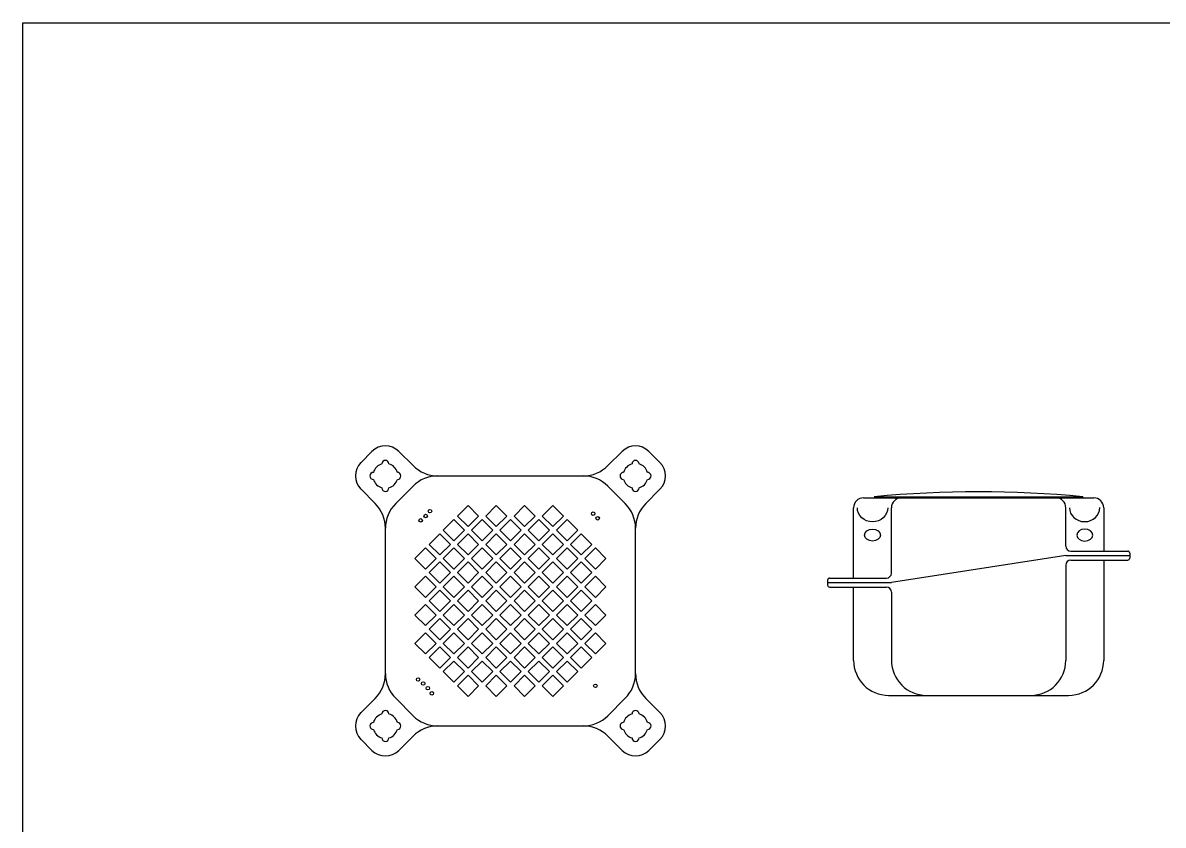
# Model space of a CAD drawing. Header units: millimetres. Extents: x -1461755 to -1310892, y 1449272 to 1531173.
# Drawn here: x -1326448 to -1324168, y 1509430 to 1511034 of the extents above; entities that cross this region are included whole.
import ezdxf

# ---------------------------------------------------------------- set-up
doc = ezdxf.new("R2010")
doc.units = ezdxf.units.MM
doc.header["$LTSCALE"] = 10
doc.layers.get('0').update_dxf_attribs({"linetype": 'CONTINUOUS'})

msp = doc.modelspace()

# ---------------------------------------------------------------- linework, layer by layer
for p, q in [((-1325772, 1510155.5, 0), (-1325750.1, 1510177.4, 0)), ((-1325696.4, 1510177.4, 0), (-1325668, 1510149.1, 0)), ((-1325250, 1510177.4, 0), (-1325278.4, 1510149.1, 0)), ((-1325196.3, 1510177.4, 0), (-1325174.4, 1510155.5, 0)), ((-1325618.5, 1510128.6, 0), (-1325327.9, 1510128.6, 0)), ((-1325772, 1510101.8, 0), (-1325743.7, 1510073.4, 0)), ((-1325702.7, 1510073.3, 0), (-1325668, 1510108.1, 0)), ((-1325243.7, 1510073.3, 0), (-1325278.4, 1510108.1, 0)), ((-1325174.4, 1510101.8, 0), (-1325202.7, 1510073.4, 0)), ((-1324767.2, 1510084.7), (-1324307.2, 1510084.7)), ((-1324745.7, 1510086.7), (-1324745.7, 1510084.7)), ((-1324745.7, 1510086.7), (-1324329, 1510086.7)), ((-1324329, 1510086.7), (-1324329, 1510084.7)), ((-1324787.2, 1509924.2), (-1324787.2, 1510064.7)), ((-1324711.5, 1509934.2), (-1324711.5, 1510064.7)), ((-1324362.9, 1509988.2), (-1324362.9, 1510064.7)), ((-1324287.2, 1510064.7), (-1324287.2, 1509978.2)), ((-1325723.2, 1509733.3, 0), (-1325723.2, 1510024, 0)), ((-1325223.2, 1509733.3, 0), (-1325223.2, 1510024, 0)), ((-1324362.9, 1509969.2), (-1324711.5, 1509915.2)), ((-1324362.9, 1509969.2), (-1324235.1, 1509969.2)), ((-1324352.9, 1509978.2), (-1324239.1, 1509978.2)), ((-1324352.9, 1509960.2), (-1324239.1, 1509960.2)), ((-1324287.2, 1509960.2), (-1324287.2, 1509759.7)), ((-1324362.9, 1509950.2), (-1324362.9, 1509759.7)), ((-1324839.2, 1509915.2), (-1324711.5, 1509915.2)), ((-1324835.2, 1509924.2), (-1324721.5, 1509924.2)), ((-1324835.2, 1509906.2), (-1324721.5, 1509906.2)), ((-1324787.2, 1509759.7), (-1324787.2, 1509906.2)), ((-1324711.5, 1509896.2), (-1324711.5, 1509759.7)), ((-1324717.2, 1509689.7), (-1324357.2, 1509689.7)), ((-1325772, 1509655.4, 0), (-1325743.7, 1509683.7, 0)), ((-1325668, 1509649.1, 0), (-1325702.7, 1509683.8, 0)), ((-1325278.4, 1509649.1, 0), (-1325243.7, 1509683.8, 0)), ((-1325174.4, 1509655.4, 0), (-1325202.7, 1509683.7, 0)), ((-1325618.5, 1509628.6, 0), (-1325327.9, 1509628.6, 0)), ((-1325750.1, 1509579.8, 0), (-1325772, 1509601.7, 0)), ((-1325696.4, 1509579.8, 0), (-1325668, 1509608.1, 0)), ((-1325250, 1509579.8, 0), (-1325278.4, 1509608.1, 0)), ((-1325174.4, 1509601.7, 0), (-1325196.3, 1509579.8, 0))]:
    msp.add_line(p, q)
at = {"ltscale": 0.5}
for p, q in [((-1324235.1, 1509974.2), (-1324235.1, 1509964.2)), ((-1324839.2, 1509920.2), (-1324839.2, 1509910.2))]:
    msp.add_line(p, q, dxfattribs=at)
msp.add_lwpolyline([(-1326448.2, 1511034.5), (-1321888.2, 1511034.5), (-1321888.2, 1504764.3), (-1326448.2, 1504764.3)], close=True)
at = {"elevation": 0}
for points in [[(-1325558, 1510027.1), (-1325536.8, 1510048.3), (-1325558, 1510069.5), (-1325579.3, 1510048.3)], [(-1325501.5, 1510027.1), (-1325480.3, 1510048.3), (-1325501.5, 1510069.5), (-1325522.7, 1510048.3)], [(-1325444.9, 1510027.1), (-1325423.7, 1510048.3), (-1325444.9, 1510069.5), (-1325466.1, 1510048.3)], [(-1325388.3, 1510027.1), (-1325367.1, 1510048.3), (-1325388.3, 1510069.5), (-1325409.6, 1510048.3)], [(-1325586.3, 1509998.8), (-1325565.1, 1510020), (-1325586.3, 1510041.2), (-1325607.5, 1510020)], [(-1325529.8, 1509998.8), (-1325508.5, 1510020), (-1325529.8, 1510041.2), (-1325551, 1510020)], [(-1325473.2, 1509998.8), (-1325452, 1510020), (-1325473.2, 1510041.2), (-1325494.4, 1510020)], [(-1325416.6, 1509998.8), (-1325395.4, 1510020), (-1325416.6, 1510041.2), (-1325437.8, 1510020)], [(-1325360.1, 1509998.8), (-1325338.8, 1510020), (-1325360.1, 1510041.2), (-1325381.3, 1510020)], [(-1325614.6, 1509970.5), (-1325593.4, 1509991.7), (-1325614.6, 1510012.9), (-1325635.8, 1509991.7)], [(-1325558, 1509970.5), (-1325536.8, 1509991.7), (-1325558, 1510012.9), (-1325579.3, 1509991.7)], [(-1325501.5, 1509970.5), (-1325480.3, 1509991.7), (-1325501.5, 1510012.9), (-1325522.7, 1509991.7)], [(-1325444.9, 1509970.5), (-1325423.7, 1509991.7), (-1325444.9, 1510012.9), (-1325466.1, 1509991.7)], [(-1325388.3, 1509970.5), (-1325367.1, 1509991.7), (-1325388.3, 1510012.9), (-1325409.6, 1509991.7)], [(-1325331.8, 1509970.5), (-1325310.6, 1509991.7), (-1325331.8, 1510012.9), (-1325353, 1509991.7)], [(-1325642.9, 1509942.2), (-1325621.7, 1509963.4), (-1325642.9, 1509984.6), (-1325664.1, 1509963.4)], [(-1325586.3, 1509942.2), (-1325565.1, 1509963.4), (-1325586.3, 1509984.6), (-1325607.5, 1509963.4)], [(-1325529.8, 1509942.2), (-1325508.5, 1509963.4), (-1325529.8, 1509984.6), (-1325551, 1509963.4)], [(-1325473.2, 1509942.2), (-1325452, 1509963.4), (-1325473.2, 1509984.6), (-1325494.4, 1509963.4)], [(-1325416.6, 1509942.2), (-1325395.4, 1509963.4), (-1325416.6, 1509984.6), (-1325437.8, 1509963.4)], [(-1325360.1, 1509942.2), (-1325338.8, 1509963.4), (-1325360.1, 1509984.6), (-1325381.3, 1509963.4)], [(-1325303.5, 1509942.2), (-1325282.3, 1509963.4), (-1325303.5, 1509984.6), (-1325324.7, 1509963.4)], [(-1325614.6, 1509913.9), (-1325593.4, 1509935.2), (-1325614.6, 1509956.4), (-1325635.8, 1509935.2)], [(-1325558, 1509913.9), (-1325536.8, 1509935.2), (-1325558, 1509956.4), (-1325579.3, 1509935.2)], [(-1325501.5, 1509913.9), (-1325480.3, 1509935.2), (-1325501.5, 1509956.4), (-1325522.7, 1509935.2)], [(-1325444.9, 1509913.9), (-1325423.7, 1509935.2), (-1325444.9, 1509956.4), (-1325466.1, 1509935.2)], [(-1325388.3, 1509913.9), (-1325367.1, 1509935.2), (-1325388.3, 1509956.4), (-1325409.6, 1509935.2)], [(-1325331.8, 1509913.9), (-1325310.6, 1509935.2), (-1325331.8, 1509956.4), (-1325353, 1509935.2)], [(-1325642.9, 1509885.7), (-1325621.7, 1509906.9), (-1325642.9, 1509928.1), (-1325664.1, 1509906.9)], [(-1325586.3, 1509885.7), (-1325565.1, 1509906.9), (-1325586.3, 1509928.1), (-1325607.5, 1509906.9)], [(-1325529.8, 1509885.7), (-1325508.5, 1509906.9), (-1325529.8, 1509928.1), (-1325551, 1509906.9)], [(-1325473.2, 1509885.7), (-1325452, 1509906.9), (-1325473.2, 1509928.1), (-1325494.4, 1509906.9)], [(-1325416.6, 1509885.7), (-1325395.4, 1509906.9), (-1325416.6, 1509928.1), (-1325437.8, 1509906.9)], [(-1325360.1, 1509885.7), (-1325338.8, 1509906.9), (-1325360.1, 1509928.1), (-1325381.3, 1509906.9)], [(-1325303.5, 1509885.7), (-1325282.3, 1509906.9), (-1325303.5, 1509928.1), (-1325324.7, 1509906.9)], [(-1325614.6, 1509857.4), (-1325593.4, 1509878.6), (-1325614.6, 1509899.8), (-1325635.8, 1509878.6)], [(-1325558, 1509857.4), (-1325536.8, 1509878.6), (-1325558, 1509899.8), (-1325579.3, 1509878.6)], [(-1325501.5, 1509857.4), (-1325480.3, 1509878.6), (-1325501.5, 1509899.8), (-1325522.7, 1509878.6)], [(-1325444.9, 1509857.4), (-1325423.7, 1509878.6), (-1325444.9, 1509899.8), (-1325466.1, 1509878.6)], [(-1325388.3, 1509857.4), (-1325367.1, 1509878.6), (-1325388.3, 1509899.8), (-1325409.6, 1509878.6)], [(-1325331.8, 1509857.4), (-1325310.6, 1509878.6), (-1325331.8, 1509899.8), (-1325353, 1509878.6)], [(-1325642.9, 1509829.1), (-1325621.7, 1509850.3), (-1325642.9, 1509871.5), (-1325664.1, 1509850.3)], [(-1325586.3, 1509829.1), (-1325565.1, 1509850.3), (-1325586.3, 1509871.5), (-1325607.5, 1509850.3)], [(-1325529.8, 1509829.1), (-1325508.5, 1509850.3), (-1325529.8, 1509871.5), (-1325551, 1509850.3)], [(-1325473.2, 1509829.1), (-1325452, 1509850.3), (-1325473.2, 1509871.5), (-1325494.4, 1509850.3)], [(-1325416.6, 1509829.1), (-1325395.4, 1509850.3), (-1325416.6, 1509871.5), (-1325437.8, 1509850.3)], [(-1325360.1, 1509829.1), (-1325338.8, 1509850.3), (-1325360.1, 1509871.5), (-1325381.3, 1509850.3)], [(-1325303.5, 1509829.1), (-1325282.3, 1509850.3), (-1325303.5, 1509871.5), (-1325324.7, 1509850.3)], [(-1325614.6, 1509800.8), (-1325593.4, 1509822), (-1325614.6, 1509843.2), (-1325635.8, 1509822)], [(-1325558, 1509800.8), (-1325536.8, 1509822), (-1325558, 1509843.2), (-1325579.3, 1509822)], [(-1325501.5, 1509800.8), (-1325480.3, 1509822), (-1325501.5, 1509843.2), (-1325522.7, 1509822)], [(-1325444.9, 1509800.8), (-1325423.7, 1509822), (-1325444.9, 1509843.2), (-1325466.1, 1509822)], [(-1325388.3, 1509800.8), (-1325367.1, 1509822), (-1325388.3, 1509843.2), (-1325409.6, 1509822)], [(-1325331.8, 1509800.8), (-1325310.6, 1509822), (-1325331.8, 1509843.2), (-1325353, 1509822)], [(-1325642.9, 1509772.5), (-1325621.7, 1509793.7), (-1325642.9, 1509814.9), (-1325664.1, 1509793.7)], [(-1325586.3, 1509772.5), (-1325565.1, 1509793.7), (-1325586.3, 1509814.9), (-1325607.5, 1509793.7)], [(-1325529.8, 1509772.5), (-1325508.5, 1509793.7), (-1325529.8, 1509814.9), (-1325551, 1509793.7)], [(-1325473.2, 1509772.5), (-1325452, 1509793.7), (-1325473.2, 1509814.9), (-1325494.4, 1509793.7)], [(-1325416.6, 1509772.5), (-1325395.4, 1509793.7), (-1325416.6, 1509814.9), (-1325437.8, 1509793.7)], [(-1325360.1, 1509772.5), (-1325338.8, 1509793.7), (-1325360.1, 1509814.9), (-1325381.3, 1509793.7)], [(-1325303.5, 1509772.5), (-1325282.3, 1509793.7), (-1325303.5, 1509814.9), (-1325324.7, 1509793.7)], [(-1325614.6, 1509744.2), (-1325593.4, 1509765.4), (-1325614.6, 1509786.7), (-1325635.8, 1509765.4)], [(-1325558, 1509744.2), (-1325536.8, 1509765.4), (-1325558, 1509786.7), (-1325579.3, 1509765.4)], [(-1325501.5, 1509744.2), (-1325480.3, 1509765.4), (-1325501.5, 1509786.7), (-1325522.7, 1509765.4)], [(-1325444.9, 1509744.2), (-1325423.7, 1509765.4), (-1325444.9, 1509786.7), (-1325466.1, 1509765.4)], [(-1325388.3, 1509744.2), (-1325367.1, 1509765.4), (-1325388.3, 1509786.7), (-1325409.6, 1509765.4)], [(-1325331.8, 1509744.2), (-1325310.6, 1509765.4), (-1325331.8, 1509786.7), (-1325353, 1509765.4)], [(-1325586.3, 1509715.9), (-1325565.1, 1509737.2), (-1325586.3, 1509758.4), (-1325607.5, 1509737.2)], [(-1325529.8, 1509715.9), (-1325508.5, 1509737.2), (-1325529.8, 1509758.4), (-1325551, 1509737.2)], [(-1325473.2, 1509715.9), (-1325452, 1509737.2), (-1325473.2, 1509758.4), (-1325494.4, 1509737.2)], [(-1325416.6, 1509715.9), (-1325395.4, 1509737.2), (-1325416.6, 1509758.4), (-1325437.8, 1509737.2)], [(-1325360.1, 1509715.9), (-1325338.8, 1509737.2), (-1325360.1, 1509758.4), (-1325381.3, 1509737.2)], [(-1325558, 1509687.7), (-1325536.8, 1509708.9), (-1325558, 1509730.1), (-1325579.3, 1509708.9)], [(-1325501.5, 1509687.7), (-1325480.3, 1509708.9), (-1325501.5, 1509730.1), (-1325522.7, 1509708.9)], [(-1325444.9, 1509687.7), (-1325423.7, 1509708.9), (-1325444.9, 1509730.1), (-1325466.1, 1509708.9)], [(-1325388.3, 1509687.7), (-1325367.1, 1509708.9), (-1325388.3, 1509730.1), (-1325409.6, 1509708.9)]]:
    msp.add_lwpolyline(points, close=True, dxfattribs=at)
for centre in [(-1325642.9, 1510048.3, 0), (-1325634.2, 1510058, 0), (-1325308, 1510053, 0), (-1325652.6, 1510039.6, 0), (-1325298.8, 1510043.8, 0), (-1325657.9, 1509721.5, 0), (-1325647.6, 1509713.3, 0), (-1325638.4, 1509704.1, 0), (-1325303.5, 1509708.9, 0), (-1325630.3, 1509693.9, 0)]:
    msp.add_circle(centre, 3.5)
for centre, radius, start, end in [((-1325723.2, 1510150.5, 0), 38, 45, 135), ((-1325223.2, 1510150.5, 0), 38, 45, 135), ((-1325745.2, 1510128.6, 0), 38, 135, 225), ((-1325723.2, 1510128.6, 0), 25, 106.2602, 163.7398), ((-1325723.2, 1510152.6, 0), 7, 0, 180), ((-1325723.2, 1510128.6, 0), 25, 16.2602, 73.7398), ((-1325618.5, 1510198.6, 0), 70, 225, 270), ((-1325327.8, 1510198.6, 0), 70, 270, 315), ((-1325223.2, 1510128.6, 0), 25, 106.2602, 163.7398), ((-1325223.2, 1510152.6, 0), 7, 0, 180), ((-1325223.2, 1510128.6, 0), 25, 16.2602, 73.7398), ((-1325201.2, 1510128.6, 0), 38, 315, 45), ((-1325747.2, 1510128.6, 0), 7, 90, 270), ((-1325723.2, 1510128.6, 0), 25, 196.2602, 253.7398), ((-1325723.2, 1510128.6, 0), 25, 286.2602, 343.7398), ((-1325699.2, 1510128.6, 0), 7, 270, 90), ((-1325618.5, 1510058.6, 0), 70, 90, 135), ((-1325327.9, 1510058.6, 0), 70, 45, 90), ((-1325247.2, 1510128.6, 0), 7, 90, 270), ((-1325223.2, 1510128.6, 0), 25, 196.2602, 253.7398), ((-1325223.2, 1510128.6, 0), 25, 286.2602, 343.7398), ((-1325199.2, 1510128.6, 0), 7, 270, 90), ((-1325723.2, 1510104.6, 0), 7, 180, 0), ((-1325223.2, 1510104.6, 0), 7, 180, 0), ((-1324537.4, 1507921.2), 2175.5, 84.5043, 95.4957), ((-1325793.2, 1510023.9, 0), 70, 0, 45), ((-1325653.2, 1510023.9, 0), 70, 135, 180), ((-1325293.2, 1510023.9, 0), 70, 0, 45), ((-1325153.2, 1510023.9, 0), 70, 135, 180), ((-1324767.2, 1510064.7), 20, 90, 180), ((-1324691.5, 1510064.7), 20, 90, 180), ((-1324382.9, 1510064.7), 20, 0, 90), ((-1324307.2, 1510064.7), 20, 0, 90), ((-1324352.9, 1509988.2), 10, 180, 270), ((-1324352.9, 1509950.2), 10, 90, 180), ((-1324239.1, 1509964.2), 4, 270, 0), ((-1324721.5, 1509934.2), 10, 270, 0), ((-1324835.2, 1509910.2), 4, 180, 270), ((-1324721.5, 1509896.2), 10, 0, 90), ((-1324717.2, 1509759.7), 70, 180, 270), ((-1324641.5, 1509759.7), 70, 180, 270), ((-1324432.9, 1509759.7), 70, 270, 0), ((-1324357.2, 1509759.7), 70, 270, 0), ((-1325793.2, 1509733.2, 0), 70, 315, 0), ((-1325653.2, 1509733.3, 0), 70, 180, 225), ((-1325293.2, 1509733.3, 0), 70, 315, 0), ((-1325153.2, 1509733.2, 0), 70, 180, 225), ((-1325745.2, 1509628.5, 0), 38, 135, 225), ((-1325723.2, 1509628.6, 0), 25, 106.2602, 163.7398), ((-1325723.2, 1509652.6, 0), 7, 0, 180), ((-1325723.2, 1509628.6, 0), 25, 16.2602, 73.7398), ((-1325618.5, 1509698.6, 0), 70, 225, 270), ((-1325327.9, 1509698.6, 0), 70, 270, 315), ((-1325223.2, 1509628.6, 0), 25, 106.2602, 163.7398), ((-1325223.2, 1509652.6, 0), 7, 0, 180), ((-1325223.2, 1509628.6, 0), 25, 16.2602, 73.7398), ((-1325201.2, 1509628.5, 0), 38, 315, 45), ((-1325747.2, 1509628.6, 0), 7, 90, 270), ((-1325723.2, 1509628.6, 0), 25, 196.2602, 253.7398), ((-1325723.2, 1509628.6, 0), 25, 286.2602, 343.7398), ((-1325699.2, 1509628.6, 0), 7, 270, 90), ((-1325618.5, 1509558.6, 0), 70, 90, 135), ((-1325327.8, 1509558.6, 0), 70, 45, 90), ((-1325247.2, 1509628.6, 0), 7, 90, 270), ((-1325223.2, 1509628.6, 0), 25, 196.2602, 253.7398), ((-1325223.2, 1509628.6, 0), 25, 286.2602, 343.7398), ((-1325199.2, 1509628.6, 0), 7, 270, 90), ((-1325723.2, 1509604.6, 0), 7, 180, 0), ((-1325223.2, 1509604.6, 0), 7, 180, 0), ((-1325723.2, 1509606.6, 0), 38, 225, 315), ((-1325223.2, 1509606.6, 0), 38, 225, 315)]:
    msp.add_arc(centre, radius, start, end)
at = {"ltscale": 0.5}
for centre, start, end in [((-1324239.1, 1509974.2), 0, 90), ((-1324835.2, 1509920.2), 90, 180)]:
    msp.add_arc(centre, 4, start, end, dxfattribs=at)
at = {"extrusion": (0, 0, -1)}
msp.add_ellipse((-1324749.3, 1510064.7), major_axis=(-30.4, 0), ratio=0.921809, start_param=3.141593, end_param=6.283185, dxfattribs=at)
msp.add_ellipse((-1324325.3, 1510065.1), major_axis=(30.4, 0.1), ratio=0.921809, start_param=3.141593, end_param=6.283185)
msp.add_ellipse((-1324749.3, 1510010.2), major_axis=(-16, 0), ratio=0.75)
msp.add_ellipse((-1324325.1, 1510010.2), major_axis=(16, 0), ratio=0.75, dxfattribs=at)

doc.saveas('drawing.dxf')
